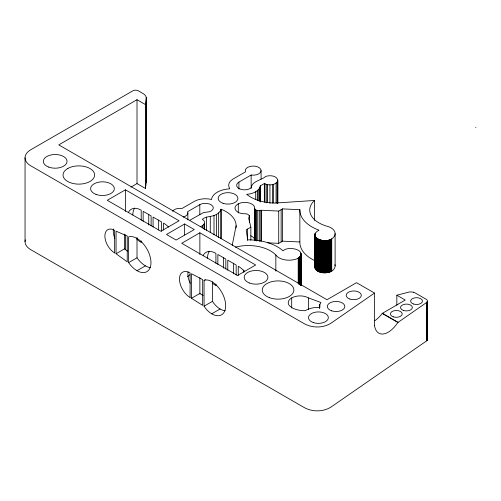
<?xml version="1.0" encoding="UTF-8"?>
<svg xmlns="http://www.w3.org/2000/svg" width="501" height="501" viewBox="0 0 501 501"><rect width="100%" height="100%" fill="white"/><g stroke="black" fill="none" stroke-linecap="round" stroke-linejoin="round"><path stroke-width="0.75" d="M25.294 239.879A19.758 11.404 0 0 0 30.837 249.723L304.408 407.67C312.568 412.066 323.277 412.01 331.142 406.975L426.432 341.012A4.039 2.33 0 0 0 426.683 340.818L426.683 302.422A4.177 2.411 0 0 0 426.952 302.159L426.996 302.109A4.29 2.48 0 0 0 427.121 301.94L427.19 301.821A4.434 2.561 0 0 0 426.576 299.517L426.514 299.466A4.052 2.342 0 0 0 426.169 299.241L414.49 292.565A5.743 3.313 0 0 0 414.083 292.421L413.976 292.384A6.237 3.601 0 0 0 413.651 292.29L413.538 292.258M426.683 340.818L426.739 302.372A4.039 2.33 0 0 1 426.432 302.617L397.894 322.481L382.225 313.438A23.71 13.69 -60 0 1 374.848 320.709M426.739 340.768A4.177 2.411 0 0 0 426.952 340.555L426.996 302.109M426.952 340.555L427.121 301.94M427.19 301.821L427.04 340.442M254.658 240.33L254.702 208.616A9.876 5.705 0 0 0 245.171 202.398A9.876 5.705 0 0 0 234.994 208.272A9.876 5.705 0 0 0 245.772 213.777L247.732 214.196L249.36 215.712L248.703 218.373L250.857 227.166L246.216 229.846L247.676 239.847A41.264 23.823 0 0 1 282.808 250.632L283.059 250.857C287.925 245.471 308.284 249.88 298.201 258.247A14.16 8.173 0 0 1 275.851 255.022A31.388 18.124 0 0 0 235.401 247.137M319.438 306.412L319.826 304.414L320.928 302.51L308.466 297.901A11.855 6.845 0 0 0 293.116 297.206A11.855 6.845 0 0 0 289.522 305.848L291.701 307.583A18.481 10.671 0 0 0 305.259 310.701A17.829 10.289 0 0 1 319.481 307.37L319.438 306.412L319.438 307.965M130.936 187.092L137.005 183.591L145.39 188.426L146.348 182.107A9.124 5.267 0 0 0 146.33 181.763L146.248 181.312A12.7 7.333 0 0 0 145.991 180.667M277.673 203.525L277.673 181.249C278.099 175.563 269.651 174.912 265.636 176.477C261.447 180.416 251.947 180.974 251.145 187.787A7.903 4.565 0 0 1 239.541 188.846A7.903 4.565 0 0 1 238.927 182.076L251.133 175.031A7.903 4.565 0 0 0 261.052 171.023A7.903 4.565 0 0 0 252.491 166.081A7.903 4.565 0 0 0 245.546 171.805L232.771 179.195A15.807 9.124 0 0 0 229.759 188.576L229.596 188.839A20.053 11.573 0 0 0 217.453 192.09L216.72 192.522A20.053 11.573 0 0 0 211.56 199.022L211.491 199.473L211.059 199.367A15.807 9.124 0 0 0 194.82 201.108L182.013 208.485A7.903 4.565 0 0 0 172.595 211.253M254.658 208.836C256.117 211.015 259.318 211.04 261.566 210.257L278.725 211.078L282.539 208.873L299.861 209.719A41.264 23.823 0 0 0 318.542 230.003L318.937 230.147C306.637 237.242 325.907 244.037 331.731 238.889A14.16 8.173 0 0 0 326.145 225.982A31.388 18.124 0 0 1 314.503 200.463L275.243 203.049A34.863 20.128 0 0 1 246.755 194.338L246.987 194.319A15.807 9.124 0 0 0 255.692 191.758C257.871 190.474 259.95 188.495 260.288 185.877L264.353 183.529C268.517 185.646 274.986 185.539 277.673 181.249M314.922 266.519C315.73 273.803 326.589 273.997 331.731 271.154A14.16 8.173 0 0 0 334.95 264.628M145.39 104.546L146.348 98.227A9.124 5.267 0 0 0 146.33 97.883L146.248 97.432A12.7 7.333 0 0 0 143.806 94.006L138.401 90.838A3.952 2.28 0 0 0 138.013 90.637L137.675 90.506A3.952 2.28 0 0 0 133.122 90.675L30.837 149.711A19.758 11.404 0 0 0 30.837 165.844L304.408 323.79C312.568 328.186 323.277 328.13 331.142 323.095L374.516 293.066L356.524 282.683L326.996 299.73L58.774 144.877L137.005 99.712L145.39 104.546L145.39 188.426M232.239 245.277L236.128 225.632A34.87 20.134 0 0 0 221.041 209.18L221.01 238.507M200.319 226.634L202.604 225.619L204.54 223.283M427.121 340.329L427.19 340.217A4.434 2.561 0 0 0 427.09 338.444M382.225 313.438L405.228 300.055L396.842 295.214L396.842 305.197M190.104 220.083L203.556 212.543L209.7 211.716A7.903 4.565 0 0 0 211.535 205.015A7.903 4.565 0 0 0 199.805 204.665L187.606 211.71A7.903 4.565 0 0 1 183.184 217.058M125.432 189.81L107.27 200.294L160.896 231.255L179.057 220.772L125.432 189.81L125.432 211.528M116.05 253.744L116.05 231.174L127.235 236.015L127.235 261.829L116.05 253.744L124.436 248.903L124.436 234.117M184.631 223.985L166.482 234.481L176.12 240.048L194.282 229.558L184.631 223.985L184.631 234.844M221.01 209.318A15.807 9.124 0 0 1 216.57 214.34C212.155 217.227 206.381 215.781 202.323 219.344L203.951 220.716L204.54 221.855L204.54 229.533M145.39 265.856L137.005 270.697A19.733 11.391 60 0 1 128.632 262.63L137.011 257.796L137.011 237.461M199.868 232.79L181.713 243.273L237.512 275.487L255.673 265.004L199.868 232.79L199.868 254.502M225.099 310.808A19.758 11.404 60 0 1 220.096 308.985L211.71 313.826A16.771 9.682 60 0 1 204.064 306.186L204.064 280.378L205.354 279.633M267.81 242.816L278.725 243.342L282.539 241.138L299.861 241.977A41.264 23.823 0 0 0 314.922 260.727M191.488 298.277L191.488 273.759L202.667 279.571L202.667 305.378L191.488 298.277L199.868 293.442L203.162 295.527M204.064 306.186L212.449 301.345L212.449 281.794M396.842 295.214L409.117 292.033A5.567 3.213 0 0 1 409.467 291.989L409.586 291.977A6.757 3.902 0 0 1 413.525 292.271M475.631 127.36L475.95 127.467M382.357 313.257L397.994 322.293M124.436 248.903L127.542 251.151M374.529 325.443L374.516 293.066M335.106 233.66L335.106 265.918M331.731 238.889L331.731 271.154M331.355 239.096L331.355 271.354M330.961 239.29L330.961 271.548M330.554 239.472L330.554 271.73M330.128 239.641L330.128 271.899M329.683 239.797L329.683 272.056M329.232 239.935L329.232 272.2M328.762 240.067L328.762 272.331M328.287 240.179L328.287 272.444M327.798 240.28L327.798 272.544M327.303 240.367L327.303 272.625M326.802 240.436L326.802 272.694M326.289 240.493L326.289 272.751M325.782 240.53L325.782 272.788M325.262 240.549L325.262 272.813M324.748 240.561L324.748 272.82M324.228 240.549L324.228 272.813M323.715 240.53L323.715 272.788M323.201 240.493L323.201 272.751M322.694 240.436L322.694 272.694M322.187 240.367L322.187 272.625M321.692 240.28L321.692 272.544M321.204 240.179L321.204 272.444M320.728 240.067L320.728 272.331M320.264 239.935L320.264 272.2M319.807 239.797L319.807 272.056M319.826 304.414L319.826 307.52M319.663 304.909L319.663 308.015M319.544 305.41L319.469 308.24M319.369 239.641L319.369 271.899M318.943 239.472L318.943 271.73M318.53 239.29L318.53 271.548M318.135 239.096L318.135 271.354M317.759 238.889L317.759 271.154M317.409 238.67L317.409 270.935M317.07 238.445L317.07 270.709M316.757 238.207L316.757 270.471M316.463 237.962L316.463 270.227M316.194 237.706L316.194 269.97M315.943 237.443L315.943 269.707M315.724 237.173L315.724 269.438M315.524 236.898L315.524 269.162M315.354 233.097L315.354 235.401M315.354 236.616L315.354 268.88M315.204 233.378L315.204 235.683M315.204 236.334L315.204 268.592M315.085 233.673L315.085 268.304M314.991 233.967L314.991 268.01M314.922 234.261L314.922 267.716M314.503 200.463L314.503 220.434M308.466 297.901L308.466 309.555M301.095 254.214L301.095 284.937M301.045 253.619L301.045 285.532M300.882 253.03L300.976 285.583M300.763 255.692L300.763 284.881M300.613 255.973L300.613 285.163M300.443 256.255L300.443 284.681M300.243 256.531L300.243 284.956M300.018 256.8L300.018 284.455M299.861 209.719L299.861 241.977M299.773 257.063L299.773 283.948M299.504 257.32L299.504 284.205M299.21 257.564L299.21 283.685M298.897 257.802L298.897 283.917M298.558 258.028L298.558 284.148M298.201 258.247L298.201 283.597M291.701 297.901L291.701 308.002M282.539 208.873L282.539 241.138M281.142 209.681L281.142 241.945M278.725 211.078L278.725 243.342M277.836 180.066L277.836 203.105M277.159 182.157L277.159 202.899M276.082 183.172L276.082 203.143M275.851 255.022L275.851 271.154M273.527 184.368L273.527 202.805M272.381 184.644L272.381 203.074M269.939 184.863L269.939 203.3M267.496 184.644L267.496 202.31M266.726 184.468L266.726 202.905M264.966 183.848L264.966 202.285M264.353 183.529L264.353 201.966M261.566 210.257L261.566 240.981M261.077 170.622L261.077 179.076M260.827 210.501L260.827 241.225M260.288 185.877L260.288 202.003M259.981 187.199L259.981 201.026M259.549 188.125L259.549 201.183M259.311 210.733L259.311 241.457M258.209 189.866L258.209 200.619M257.752 210.645L257.752 240.599M257.307 190.668L257.307 200.65M256.343 210.251L256.343 240.981M255.692 191.758L255.692 199.436M255.748 209.957L255.748 240.68M254.877 209.205L254.877 239.935M251.133 175.031L251.17 188.401M250.857 227.166L250.857 240.23M249.36 215.712L249.36 222.626M247.613 229.038L247.613 240.561M243.843 269.926L243.843 272.231M238.927 182.076L238.927 188.99M238.294 203.838L238.294 213.057M238.257 275.456L238.257 266.238A19.758 11.404 60 0 1 244.594 271.661M236.128 225.632L236.128 227.936M236.159 275.018L236.159 265.029L227.78 260.188L227.78 270.177M233.366 263.113L233.366 273.865M225.819 269.05L225.819 259.061L217.86 254.464L217.86 264.453M223.446 257.382L223.446 268.135M221.041 209.18L221.041 238.37M218.655 212.862L218.655 237.443M216.57 214.34L216.57 235.852M215.906 263.319L215.906 253.337A19.758 11.404 60 0 0 203.143 255.535M215.906 284.061L215.906 285.595A19.758 11.404 60 0 1 212.286 282.959M214.002 215.543L214.002 234.75M210.282 216.57L210.282 232.702M206.387 216.996L206.387 230.823M203.951 224.423L203.951 229.032M202.604 225.619L202.604 227.924M199.868 277.767L199.868 294.056M199.805 204.665L199.805 214.647M187.875 212.887L187.875 219.801M163.551 230.022L163.551 223.108A19.758 11.404 60 0 1 168.555 227.072M161.591 231.199L161.591 221.981L153.074 217.058L153.074 227.047M158.66 219.977L158.66 229.965M151.114 225.92L151.114 215.931L143.154 211.334L143.154 221.317M148.741 214.253L148.741 225.005M146.305 97.708L146.33 182.439M146.248 97.432L146.286 181.5M141.201 220.19L141.201 210.207A19.758 11.404 60 0 0 128.438 212.405M141.201 240.931L141.201 242.465A19.758 11.404 60 0 1 136.879 239.184M137.005 99.712L137.005 183.591M128.632 262.63L128.632 236.823A19.758 11.404 60 0 1 150.256 257.113A19.758 11.404 60 0 1 137.005 270.697M125.432 234.794L125.432 249.529M25.05 157.777L25.05 241.657M187.606 276.784A11.066 6.388 -60 0 1 189.973 274.686M397.875 322.456A23.804 12.45 -64.3 0 1 374.51 325.462M207.52 258.172A19.758 11.404 60 0 1 209.393 251.189M204.064 280.378A16.771 9.682 60 0 1 211.71 281.562A19.758 11.404 60 0 1 225.682 305.76A19.758 11.404 60 0 1 211.71 313.826M220.096 308.985A16.771 9.682 60 0 1 212.449 301.345M190.223 283.322A15.017 8.667 60 0 1 188.088 271.83M114.835 238.238A13.828 7.985 60 0 1 113.47 228.951M132.815 215.042A19.758 11.404 60 0 1 134.688 208.059M150.394 267.672A19.758 11.404 60 0 1 137.005 257.783M250.75 235.777A9.876 5.705 0 0 1 254.746 240.23M67.973 168.374L67.391 168.712A15.807 9.124 0 0 0 67.635 181.443A15.807 9.124 0 0 0 89.692 181.638L90.28 181.299A15.807 9.124 0 0 0 90.03 168.561A15.807 9.124 0 0 0 67.973 168.374M190.092 297.475L190.092 272.951A15.017 8.667 60 0 0 179.477 279.082A15.017 8.667 60 0 0 190.092 297.475M114.654 252.949L114.654 230.366A13.828 7.985 60 0 0 104.878 236.015A13.828 7.985 60 0 0 114.654 252.949M403.468 310.463A5.924 3.419 0 0 0 412.361 307.501A5.924 3.419 0 0 0 403.468 304.539A5.924 3.419 0 0 0 403.468 310.463M48.729 167.09A11.855 6.845 0 0 0 67.021 161.71A11.855 6.845 0 0 0 49.806 155.254A11.855 6.845 0 0 0 48.729 167.09M413.532 304.038A5.924 3.419 0 0 0 422.468 301.126A5.924 3.419 0 0 0 413.626 298.12A5.924 3.419 0 0 0 413.532 304.038M269.457 297.682A15.807 9.124 0 0 0 293.849 290.505A15.807 9.124 0 0 0 270.891 281.9A15.807 9.124 0 0 0 269.457 297.682M349.923 299.078A7.559 4.365 0 0 0 361.309 295.346A7.559 4.365 0 0 0 350.017 291.519A7.559 4.365 0 0 0 349.923 299.078M331.662 310.833A8.742 5.048 0 0 0 344.826 306.518A8.742 5.048 0 0 0 331.768 302.09A8.742 5.048 0 0 0 331.662 310.833M393.31 316.851A5.924 3.419 0 0 0 402.247 313.939A5.924 3.419 0 0 0 393.404 310.933A5.924 3.419 0 0 0 393.31 316.851M249.586 283.052A11.855 6.845 0 0 0 267.878 277.673A11.855 6.845 0 0 0 250.663 271.216A11.855 6.845 0 0 0 249.586 283.052M313.401 322.588A9.92 5.73 0 0 0 328.343 317.684A9.92 5.73 0 0 0 313.52 312.662A9.92 5.73 0 0 0 313.401 322.588M96.023 194.394A11.855 6.845 0 0 0 114.316 189.015A11.855 6.845 0 0 0 97.1 182.558A11.855 6.845 0 0 0 96.023 194.394M223.089 203.312A9.876 5.705 0 0 0 237.906 198.371A9.876 5.705 0 0 0 223.089 193.436A9.876 5.705 0 0 0 223.089 203.312"/></g></svg>
